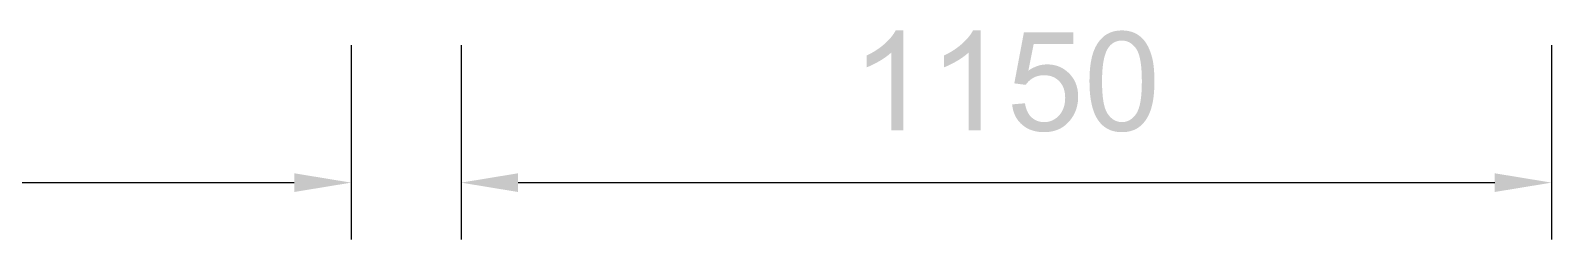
# Model space of a CAD drawing. Header units: millimetres. Extents: x -1336 to 24201, y -1370 to 16142.
# Drawn here: x 16663 to 18267, y 9740 to 9960 of the extents above; entities that cross this region are included whole.
import ezdxf

# ---------------------------------------------------------------- set-up
doc = ezdxf.new("R2010")
doc.units = ezdxf.units.MM
doc.layers.add('A-DIMS-MM', color=7, linetype='Continuous', lineweight=13)

msp = doc.modelspace()

# ---------------------------------------------------------------- hatches: boundary and pattern name
at = {"layer": 'A-DIMS-MM'}
h = msp.add_hatch(color=7, dxfattribs=at)
h.paths.add_polyline_path([(17583.49045020464, 9855), (17570.59822646658, 9855), (17570.59822646658, 9937.152114597544), (17569.38902093281, 9936.041950886767), (17568.08916695089, 9934.931787175989), (17566.69866452081, 9933.82162346521), (17565.21751364256, 9932.711459754433), (17563.64571431616, 9931.601296043656), (17561.98326654161, 9930.491132332878), (17560.2301703189, 9929.3809686221), (17558.38642564802, 9928.270804911323), (17556.52141776092, 9927.195333816508), (17554.7045318895, 9926.189247953615), (17552.93576803377, 9925.252547322647), (17551.21512619373, 9924.385231923603), (17549.54260636937, 9923.58730175648), (17547.91820856071, 9922.858756821282), (17546.34193276774, 9922.19959711801), (17544.81377899045, 9921.609822646658), (17544.81377899045, 9934.072305593452), (17547.47503836971, 9935.377195600273), (17550.05124488404, 9936.74923260573), (17552.54239853342, 9938.188416609823), (17554.94849931787, 9939.694747612552), (17557.26954723738, 9941.268225613916), (17559.50554229195, 9942.908850613916), (17561.65648448158, 9944.616622612552), (17563.72237380627, 9946.391541609823), (17565.671875, 9948.193319406548), (17567.47365279673, 9949.981667803546), (17569.12770719645, 9951.756586800819), (17570.63403819918, 9953.518076398363), (17571.99264580491, 9955.26613659618), (17573.20353001364, 9957.000767394271), (17574.26669082537, 9958.721968792634), (17575.18212824011, 9960.429740791269), (17583.49045020464, 9960.429740791269), (17583.49045020464, 9855)])
h.paths.add_polyline_path([(17665.06957708049, 9855), (17652.17735334243, 9855), (17652.17735334243, 9937.152114597544), (17650.96814780866, 9936.041950886767), (17649.66829382674, 9934.931787175989), (17648.27779139666, 9933.82162346521), (17646.79664051842, 9932.711459754433), (17645.22484119202, 9931.601296043656), (17643.56239341746, 9930.491132332878), (17641.80929719475, 9929.3809686221), (17639.96555252387, 9928.270804911323), (17638.10054463677, 9927.195333816508), (17636.28365876535, 9926.189247953615), (17634.51489490962, 9925.252547322647), (17632.79425306958, 9924.385231923603), (17631.12173324523, 9923.58730175648), (17629.49733543656, 9922.858756821282), (17627.92105964359, 9922.19959711801), (17626.3929058663, 9921.609822646658), (17626.3929058663, 9934.072305593452), (17629.05416524556, 9935.377195600273), (17631.63037175989, 9936.74923260573), (17634.12152540927, 9938.188416609823), (17636.52762619373, 9939.694747612552), (17638.84867411323, 9941.268225613916), (17641.0846691678, 9942.908850613916), (17643.23561135744, 9944.616622612552), (17645.30150068213, 9946.391541609823), (17647.25100187585, 9948.193319406548), (17649.05277967258, 9949.981667803546), (17650.70683407231, 9951.756586800819), (17652.21316507503, 9953.518076398363), (17653.57177268076, 9955.26613659618), (17654.7826568895, 9957.000767394271), (17655.84581770123, 9958.721968792634), (17656.76125511596, 9960.429740791269), (17665.06957708049, 9960.429740791269), (17665.06957708049, 9855)])
h.paths.add_polyline_path([(17698.08799454297, 9882.5034106412), (17711.62482946794, 9883.649386084584), (17711.82836880755, 9882.433046182214), (17712.06296363404, 9881.255036024897), (17712.32861394739, 9880.115355612637), (17712.62531974761, 9879.01400494543), (17712.9530810347, 9877.950984023279), (17713.31189780866, 9876.92629284618), (17713.70177006949, 9875.939931414137), (17714.12269781719, 9874.991899727149), (17714.57468105176, 9874.082197785216), (17715.05771977319, 9873.210825588336), (17715.5718139815, 9872.377783136511), (17716.11696367667, 9871.58307042974), (17716.69316885871, 9870.826687468025), (17717.30042952763, 9870.108634251364), (17717.93874568341, 9869.428910779758), (17718.60811732606, 9868.787517053206), (17719.30182975571, 9868.18473285087), (17720.01316827251, 9867.62083795191), (17720.74213287645, 9867.095832356326), (17721.48872356753, 9866.60971606412), (17722.25294034575, 9866.16248907529), (17723.03478321112, 9865.754151389836), (17723.83425216363, 9865.38470300776), (17724.65134720327, 9865.05414392906), (17725.48606833006, 9864.762474153735), (17726.338415544, 9864.509693681786), (17727.20838884507, 9864.295802513216), (17728.09598823329, 9864.120800648021), (17729.00121370865, 9863.984688086204), (17729.92406527115, 9863.887464827763), (17730.86454292079, 9863.829130872698), (17731.82264665757, 9863.80968622101), (17732.97533680082, 9863.837104578786), (17734.10564461119, 9863.919359652115), (17735.21357008868, 9864.056451440996), (17736.29911323329, 9864.24837994543), (17737.36227404502, 9864.495145165416), (17738.40305252387, 9864.796747100954), (17739.42144866985, 9865.153185752046), (17740.41746248295, 9865.56446111869), (17741.39109396316, 9866.030573200887), (17742.3423431105, 9866.551521998636), (17743.27120992497, 9867.127307511937), (17744.17769440655, 9867.757929740792), (17745.06179655525, 9868.443388685198), (17745.92351637108, 9869.183684345157), (17746.76285385402, 9869.978816720668), (17747.57980900409, 9870.828785811733), (17748.36039286323, 9871.724079126876), (17749.0906164734, 9872.655184174626), (17749.77047983458, 9873.622100954979), (17750.39998294679, 9874.62482946794), (17750.97912581003, 9875.663369713506), (17751.50790842428, 9876.737721691678), (17751.98633078956, 9877.847885402456), (17752.41439290586, 9878.99386084584), (17752.79209477319, 9880.175648021828), (17753.11943639154, 9881.393246930424), (17753.39641776091, 9882.646657571624), (17753.62303888131, 9883.93587994543), (17753.79929975273, 9885.260914051842), (17753.92520037517, 9886.621759890859), (17754.00074074863, 9888.018417462483), (17754.02592087312, 9889.450886766712), (17754.0017199757, 9890.811452826569), (17753.92911728342, 9892.135647595498), (17753.8081127963, 9893.4234710735), (17753.63870651432, 9894.674923260573), (17753.4208984375, 9895.89000415672), (17753.15468856582, 9897.068713761937), (17752.8400768993, 9898.211052076227), (17752.47706343792, 9899.317019099592), (17752.0656481817, 9900.386614832027), (17751.60583113063, 9901.419839273534), (17751.0976122847, 9902.416692424113), (17750.54099164393, 9903.377174283765), (17749.93596920831, 9904.30128485249), (17749.28254497783, 9905.189024130286), (17748.58071895251, 9906.040392117156), (17747.83049113233, 9906.855388813097), (17747.04109422962, 9907.627299518248), (17746.22176095668, 9908.349409532742), (17745.37249131352, 9909.021718856582), (17744.49328530014, 9909.644227489767), (17743.58414291652, 9910.216935432298), (17742.64506416269, 9910.739842684174), (17741.67604903863, 9911.212949245395), (17740.67709754434, 9911.636255115962), (17739.64820967982, 9912.009760295872), (17738.58938544509, 9912.33346478513), (17737.50062484013, 9912.607368583731), (17736.38192786494, 9912.831471691678), (17735.23329451952, 9913.00577410897), (17734.05472480389, 9913.130275835607), (17732.84621871802, 9913.204976871588), (17731.60777626194, 9913.229877216916), (17730.06899087653, 9913.185672109481), (17728.56825545702, 9913.053056787176), (17727.10557000341, 9912.83203125), (17725.68093451569, 9912.522595497954), (17724.29434899386, 9912.124749531036), (17722.94581343792, 9911.63849334925), (17721.63532784789, 9911.063826952592), (17720.36289222374, 9910.400750341065), (17719.14305508185, 9909.66716938097), (17717.99036493861, 9908.880989938609), (17716.904821794, 9908.042212013985), (17715.88642564802, 9907.150835607095), (17714.93517650068, 9906.20686071794), (17714.05107435198, 9905.210287346521), (17713.23411920191, 9904.161115492838), (17712.48431105048, 9903.05934515689), (17700.37994542974, 9904.635061391542), (17710.55047748977, 9958.567530695771), (17762.76398362892, 9958.567530695771), (17762.76398362892, 9946.248294679399), (17720.86425648022, 9946.248294679399), (17715.20600272851, 9918.028649386084), (17716.39142703359, 9918.826579553206), (17717.58412559686, 9919.573030354706), (17718.78409841831, 9920.268001790586), (17719.99134549795, 9920.911493860845), (17721.20586683577, 9921.503506565483), (17722.42766243179, 9922.044039904502), (17723.65673228598, 9922.533093877899), (17724.89307639836, 9922.970668485676), (17726.13669476893, 9923.35676372783), (17727.38758739768, 9923.691379604365), (17728.64575428462, 9923.974516115279), (17729.91119542974, 9924.206173260573), (17731.18391083305, 9924.386351040244), (17732.46390049454, 9924.515049454296), (17733.75116441422, 9924.592268502727), (17735.04570259209, 9924.618008185538), (17736.7478790075, 9924.580797557128), (17738.4164819236, 9924.469165671895), (17740.05151134038, 9924.283112529842), (17741.65296725784, 9924.022638130968), (17743.22084967599, 9923.687742475273), (17744.75515859482, 9923.278425562756), (17746.25589401432, 9922.794687393416), (17747.72305593452, 9922.236527967258), (17749.15664435539, 9921.603947284277), (17750.55665927694, 9920.896945344473), (17751.92310069918, 9920.115522147851), (17753.2559686221, 9919.259677694406), (17754.5552630457, 9918.32941198414), (17755.82098396998, 9917.324725017053), (17757.05313139495, 9916.245616793143), (17758.2517053206, 9915.092087312414), (17759.39656164734, 9913.880083987038), (17760.46755627558, 9912.625554229195), (17761.46468920532, 9911.328498038882), (17762.38796043656, 9909.988915416097), (17763.2373699693, 9908.606806360845), (17764.01291780355, 9907.182170873124), (17764.71460393929, 9905.715008952933), (17765.34242837653, 9904.205320600273), (17765.89639111528, 9902.653105815143), (17766.37649215552, 9901.058364597544), (17766.78273149727, 9899.421096947475), (17767.11510914052, 9897.741302864939), (17767.37362508526, 9896.018982349931), (17767.55827933151, 9894.254135402456), (17767.66907187926, 9892.44676202251), (17767.70600272851, 9890.596862210095), (17767.67354834584, 9888.830336587653), (17767.57618519782, 9887.094027114597), (17767.41391328445, 9885.387933790927), (17767.18673260573, 9883.712056616643), (17766.89464316166, 9882.066395591746), (17766.53764495225, 9880.450950716235), (17766.11573797749, 9878.865721990109), (17765.62892223738, 9877.31070941337), (17765.07719773192, 9875.785912986017), (17764.46056446112, 9874.29133270805), (17763.77902242497, 9872.826968579468), (17763.03257162347, 9871.392820600273), (17762.22121205662, 9869.988888770464), (17761.34494372442, 9868.61517309004), (17760.40376662688, 9867.271673559004), (17759.39768076398, 9865.958390177353), (17758.10649993605, 9864.414568767053), (17756.75768460095, 9862.970348738063), (17755.3512347587, 9861.625730090382), (17753.88715040928, 9860.380712824011), (17752.36543155269, 9859.23529693895), (17750.78607818895, 9858.189482435198), (17749.14909031804, 9857.243269312756), (17747.45446793997, 9856.396657571624), (17745.70221105474, 9855.649647211801), (17743.89231966235, 9855.002238233288), (17742.02479376279, 9854.454430636084), (17740.09963335607, 9854.00622442019), (17738.11683844219, 9853.657619585607), (17736.07640902115, 9853.408616132334), (17733.97834509294, 9853.259214060368), (17731.82264665757, 9853.209413369714), (17730.05262379562, 9853.240748635744), (17728.32372847033, 9853.334754433834), (17726.6359606817, 9853.491430763985), (17724.98932042974, 9853.710777626195), (17723.38380771444, 9853.992795020464), (17721.81942253581, 9854.337482946794), (17720.29616489384, 9854.744841405185), (17718.81403478854, 9855.214870395634), (17717.3730322199, 9855.747569918145), (17715.97315718793, 9856.342939972716), (17714.61440969261, 9857.000980559345), (17713.29678973397, 9857.721691678036), (17712.02029731199, 9858.505073328786), (17710.78493242667, 9859.351125511595), (17709.59069507802, 9860.259848226466), (17708.43758526603, 9861.231241473397), (17707.33539526134, 9862.254393865109), (17706.29391733458, 9863.318394014324), (17705.31315148576, 9864.423241921044), (17704.39309771487, 9865.568937585265), (17703.53375602191, 9866.755481006992), (17702.73512640689, 9867.982872186221), (17701.9972088698, 9869.251111122954), (17701.32000341064, 9870.560197817189), (17700.70351002942, 9871.91013226893), (17700.14772872613, 9873.300914478172), (17699.65265950077, 9874.732544444918), (17699.21830235334, 9876.205022169168), (17698.84465728385, 9877.71834765092), (17698.53172429229, 9879.272520890177), (17698.27950337866, 9880.867541886937), (17698.08799454297, 9882.5034106412)])
h.paths.add_polyline_path([(17779.66712141882, 9906.783765347885), (17779.68208960394, 9909.083130382418), (17779.72699415927, 9911.325700247271), (17779.80183508484, 9913.511474942445), (17779.90661238063, 9915.640454467939), (17780.04132604664, 9917.712638823756), (17780.20597608288, 9919.728028009891), (17780.40056248934, 9921.686622026347), (17780.62508526603, 9923.588420873124), (17780.87954441294, 9925.433424550221), (17781.16393993008, 9927.22163305764), (17781.47827181744, 9928.953046395378), (17781.82254007503, 9930.627664563439), (17782.19674470285, 9932.245487561819), (17782.60088570089, 9933.806515390519), (17783.03496306915, 9935.31074804954), (17783.49897680764, 9936.758185538882), (17783.99250724761, 9938.156941454212), (17784.51513472032, 9939.5151293912), (17785.06685922578, 9940.832749349847), (17785.64768076398, 9942.10980133015), (17786.25759933492, 9943.34628533211), (17786.89661493861, 9944.542201355729), (17787.56472757503, 9945.697549401006), (17788.2619372442, 9946.812329467939), (17788.98824394611, 9947.88654155653), (17789.74364768076, 9948.92018566678), (17790.52814844816, 9949.913261798687), (17791.34174624829, 9950.865769952252), (17792.18444108117, 9951.777710127473), (17793.05623294679, 9952.649082324353), (17793.95712184515, 9953.47988654289), (17794.88710777626, 9954.270122783084), (17795.84689018801, 9955.016014026263), (17796.83716852831, 9955.713783253752), (17797.85794279715, 9956.363430465553), (17798.90921299454, 9956.964955661664), (17799.99097912048, 9957.518358842088), (17801.10324117497, 9958.023640006822), (17802.245999158, 9958.480799155866), (17803.41925306958, 9958.889836289223), (17804.6230029097, 9959.25075140689), (17805.85724867837, 9959.563544508868), (17807.1219903756, 9959.828215595157), (17808.41722800136, 9960.044764665758), (17809.74296155568, 9960.213191720668), (17811.09919103854, 9960.333496759891), (17812.48591644995, 9960.405679783424), (17813.9031377899, 9960.429740791269), (17815.98357563097, 9960.376582750683), (17817.99910470668, 9960.217108628922), (17819.94972501705, 9959.951318425989), (17821.83543656207, 9959.579212141884), (17823.65623934174, 9959.100789776603), (17825.41213335607, 9958.51605133015), (17827.10311860505, 9957.824996802525), (17828.72919508868, 9957.027626193725), (17830.28812457367, 9956.130094645294), (17831.77766882674, 9955.138557298773), (17833.19782784789, 9954.05301415416), (17834.54860163711, 9952.87346521146), (17835.8299901944, 9951.599910470668), (17837.04199351978, 9950.232349931786), (17838.18461161323, 9948.770783594815), (17839.25784447476, 9947.215211459754), (17840.26840680423, 9945.568990876534), (17841.2230133015, 9943.835479195088), (17842.12166396658, 9942.014676415416), (17842.96435879945, 9940.106582537517), (17843.75109780014, 9938.111197561391), (17844.48188096862, 9936.02852148704), (17845.15670830491, 9933.858554314462), (17845.775579809, 9931.601296043656), (17846.06179389069, 9930.42580389879), (17846.32954254775, 9929.200231284107), (17846.57882578018, 9927.924578199607), (17846.80964358799, 9926.598844645294), (17847.02199597118, 9925.223030621162), (17847.21588292974, 9923.797136127218), (17847.39130446368, 9922.321161163454), (17847.54826057298, 9920.795105729878), (17847.68675125767, 9919.218969826483), (17847.80677651773, 9917.592753453275), (17847.90833635317, 9915.916456610248), (17847.99143076398, 9914.190079297408), (17848.05605975017, 9912.41362151475), (17848.10222331173, 9910.587083262279), (17848.12992144867, 9908.71046453999), (17848.13915416098, 9906.783765347885), (17848.12432586545, 9904.501746621334), (17848.07984097885, 9902.275403947817), (17848.00569950119, 9900.104737327336), (17847.90190143247, 9897.989746759891), (17847.76844677268, 9895.930432245481), (17847.60533552183, 9893.926793784107), (17847.41256767991, 9891.978831375767), (17847.19014324693, 9890.086545020464), (17846.93806222289, 9888.249934718197), (17846.65632460777, 9886.469000468964), (17846.3449304016, 9884.743742272765), (17846.00387960437, 9883.074160129605), (17845.63317221606, 9881.460254039479), (17845.2328082367, 9879.902024002387), (17844.80278766627, 9878.399470018332), (17844.34311050477, 9876.952592087313), (17843.8539166418, 9875.5536962824), (17843.33534596692, 9874.195088676672), (17842.78739848013, 9872.876769270124), (17842.21007418145, 9871.598738062756), (17841.60337307086, 9870.36099505457), (17840.96729514836, 9869.163540245567), (17840.30184041397, 9868.006373635744), (17839.60700886766, 9866.889495225103), (17838.88280050946, 9865.812905013643), (17838.12921533936, 9864.776603001364), (17837.34625335735, 9863.780589188267), (17836.53391456344, 9862.824863574353), (17835.69219895762, 9861.909426159618), (17834.8211065399, 9861.034276944067), (17833.92063731028, 9860.199415927695), (17832.99079126876, 9859.404843110506), (17832.03072907785, 9858.654615290332), (17831.03961140007, 9857.952789265008), (17830.01743823542, 9857.299365034534), (17828.9642095839, 9856.694342598908), (17827.87992544552, 9856.137721958135), (17826.76458582026, 9855.62950311221), (17825.61819070813, 9855.169686061136), (17824.44074010914, 9854.758270804912), (17823.23223402328, 9854.395257343536), (17821.99267245055, 9854.080645677013), (17820.72205539095, 9853.814435805338), (17819.42038284447, 9853.596627728513), (17818.08765481114, 9853.427221446538), (17816.72387129093, 9853.306216959414), (17815.32903228385, 9853.23361426714), (17813.9031377899, 9853.209413369714), (17812.03057586545, 9853.251939802183), (17810.20893374829, 9853.379519099592), (17808.43821143844, 9853.592151261937), (17806.71840893588, 9853.889836289223), (17805.04952624062, 9854.272574181447), (17803.43156335266, 9854.740364938609), (17801.864520272, 9855.29320856071), (17800.34839699863, 9855.931105047748), (17798.88319353257, 9856.654054399727), (17797.46890987381, 9857.462056616643), (17796.10554602234, 9858.3551116985), (17794.79310197817, 9859.333219645294), (17793.5315777413, 9860.396380457025), (17792.32097331173, 9861.544594133697), (17791.16128868946, 9862.777860675307), (17790.05252387449, 9864.096180081855), (17788.79491654587, 9865.798916055594), (17787.61844517394, 9867.630350443384), (17786.52310975869, 9869.590483245225), (17785.50891030014, 9871.679314461118), (17784.57584679826, 9873.896844091065), (17783.72391925307, 9876.243072135061), (17782.95312766456, 9878.71799859311), (17782.26347203274, 9881.321623465212), (17781.6549523576, 9884.053946751364), (17781.12756863915, 9886.914968451569), (17780.68132087739, 9889.904688565826), (17780.31620907231, 9893.023107094134), (17780.0322332239, 9896.270224036494), (17779.82939333219, 9899.646039392906), (17779.70768939717, 9903.15055316337), (17779.66712141882, 9906.783765347885)])
h.paths.add_polyline_path([(17792.91746248295, 9906.783765347885), (17792.94110382205, 9903.619323147595), (17793.01202783936, 9900.59001428206), (17793.13023453487, 9897.695838751279), (17793.2957239086, 9894.936796555252), (17793.50849596052, 9892.312887693979), (17793.76855069065, 9889.824112167462), (17794.07588809899, 9887.470469975699), (17794.43050818554, 9885.25196111869), (17794.83241095029, 9883.168585596435), (17795.28159639324, 9881.220343408935), (17795.77806451441, 9879.407234556189), (17796.32181531378, 9877.729259038199), (17796.91284879135, 9876.186416854962), (17797.55116494713, 9874.778708006479), (17798.23676378112, 9873.506132492752), (17798.96964529331, 9872.368690313779), (17799.73721942147, 9871.33224841192), (17800.52689610334, 9870.362673729536), (17801.33867533893, 9869.459966266626), (17802.17255712824, 9868.624126023193), (17803.02854147126, 9867.855152999233), (17803.90662836801, 9867.153047194748), (17804.80681781847, 9866.517808609737), (17805.72910982265, 9865.949437244202), (17806.67350438054, 9865.447933098141), (17807.64000149216, 9865.013296171555), (17808.62860115748, 9864.645526464445), (17809.63930337653, 9864.344623976807), (17810.6721081493, 9864.110588708645), (17811.72701547579, 9863.94342065996), (17812.80402535598, 9863.843119830746), (17813.9031377899, 9863.80968622101), (17815.00225022382, 9863.843259720328), (17816.07926010402, 9863.94398021828), (17817.13416743051, 9864.11184771487), (17818.16697220327, 9864.346862210095), (17819.17767442232, 9864.649023703956), (17820.16627408765, 9865.018332196452), (17821.13277119927, 9865.454787687586), (17822.07716575716, 9865.958390177353), (17822.99945776134, 9866.529139665758), (17823.8996472118, 9867.167036152798), (17824.77773410854, 9867.872079638473), (17825.63371845157, 9868.644270122784), (17826.46760024087, 9869.48360760573), (17827.27937947647, 9870.390092087313), (17828.06905615834, 9871.36372356753), (17828.83663028649, 9872.404502046385), (17829.56951179869, 9873.546001023193), (17830.25511063267, 9874.821793997273), (17830.89342678845, 9876.231880968622), (17831.48446026603, 9877.776261937244), (17832.0282110654, 9879.454936903137), (17832.52467918656, 9881.267905866303), (17832.97386462952, 9883.21516882674), (17833.37576739427, 9885.296725784447), (17833.73038748082, 9887.512576739427), (17834.03772488915, 9889.862721691678), (17834.29777961929, 9892.3471606412), (17834.51055167121, 9894.965893587994), (17834.67604104494, 9897.71892053206), (17834.79424774045, 9900.606241473397), (17834.86517175776, 9903.627856412006), (17834.88881309686, 9906.783765347885), (17834.86517175776, 9909.956740812586), (17834.79424774045, 9912.993743605048), (17834.67604104494, 9915.894773725273), (17834.51055167121, 9918.65983117326), (17834.29777961929, 9921.288915949011), (17834.03772488915, 9923.782028052523), (17833.73038748082, 9926.1391674838), (17833.37576739427, 9928.360334242838), (17832.97386462952, 9930.445528329637), (17832.52467918656, 9932.394749744202), (17832.0282110654, 9934.207998486527), (17831.48446026603, 9935.885274556616), (17830.89342678845, 9937.426577954468), (17830.25511063267, 9938.831908680082), (17829.56951179869, 9940.101266733458), (17828.83663028649, 9941.234652114597), (17828.06849660002, 9942.266757439462), (17827.27714124318, 9943.232275324011), (17826.46256421598, 9944.131205768246), (17825.62476551842, 9944.96354877217), (17824.76374515049, 9945.729304335777), (17823.87950311221, 9946.428472459073), (17822.97203940356, 9947.061053142053), (17822.04135402456, 9947.627046384721), (17821.08744697519, 9948.126452187074), (17820.11031825546, 9948.559270549113), (17819.10996786537, 9948.92550147084), (17818.08639580491, 9949.225144952252), (17817.0396020741, 9949.45820099335), (17815.96958667292, 9949.624669594134), (17814.87634960138, 9949.724550754605), (17813.75989085948, 9949.757844474761), (17812.66371610675, 9949.728467662859), (17811.59551927012, 9949.640337227149), (17810.55530034959, 9949.493453167634), (17809.54305934516, 9949.287815484311), (17808.55879625682, 9949.023424177183), (17807.60251108458, 9948.700279246248), (17806.67420382844, 9948.318380691508), (17805.7738744884, 9947.87772851296), (17804.90152306446, 9947.378322710607), (17804.05714955661, 9946.820163284447), (17803.24075396487, 9946.203250234481), (17802.45233628922, 9945.52758356071), (17801.69189652967, 9944.79316326313), (17800.95943468622, 9943.999989341746), (17800.25495075887, 9943.148061796555), (17799.57844474761, 9942.237380627557), (17798.7718414265, 9940.974177715723), (17798.01727702933, 9939.583955064802), (17797.3147515561, 9938.066712674796), (17796.66426500682, 9936.422450545702), (17796.06581738148, 9934.651168677525), (17795.51940868008, 9932.75286707026), (17795.02503890263, 9930.727545723908), (17794.58270804911, 9928.575204638473), (17794.19241611954, 9926.29584381395), (17793.85416311392, 9923.889463250342), (17793.56794903223, 9921.356062947647), (17793.33377387449, 9918.695642905866), (17793.15163764069, 9915.908203125), (17793.02154033083, 9912.993743605048), (17792.94348194492, 9909.95226434601), (17792.91746248295, 9906.783765347885)])

# ---------------------------------------------------------------- linework, layer by layer
at = {"color": 7}
for p, q in [((17001, 9945), (17001, 9740)), ((17117, 9945), (17117, 9740)), ((18267, 9945), (18267, 9740)), ((15911, 9800), (16941, 9800)), ((17177, 9800), (18207, 9800))]:
    msp.add_line(p, q, dxfattribs=at)
at = {"color": 0, "linetype": 'ByBlock'}
for points in [[(16941, 9809.863939023442), (17001, 9800), (16941, 9790.136060976558)], [(17177, 9790.136060976558), (17117, 9800), (17177, 9809.863939023442)], [(18207, 9809.863939023442), (18267, 9800), (18207, 9790.136060976558)]]:
    msp.add_solid(points, dxfattribs=at)
at = {"layer": 'Defpoints'}
msp.add_point((17117, 9800), dxfattribs=at)

doc.saveas('drawing.dxf')
